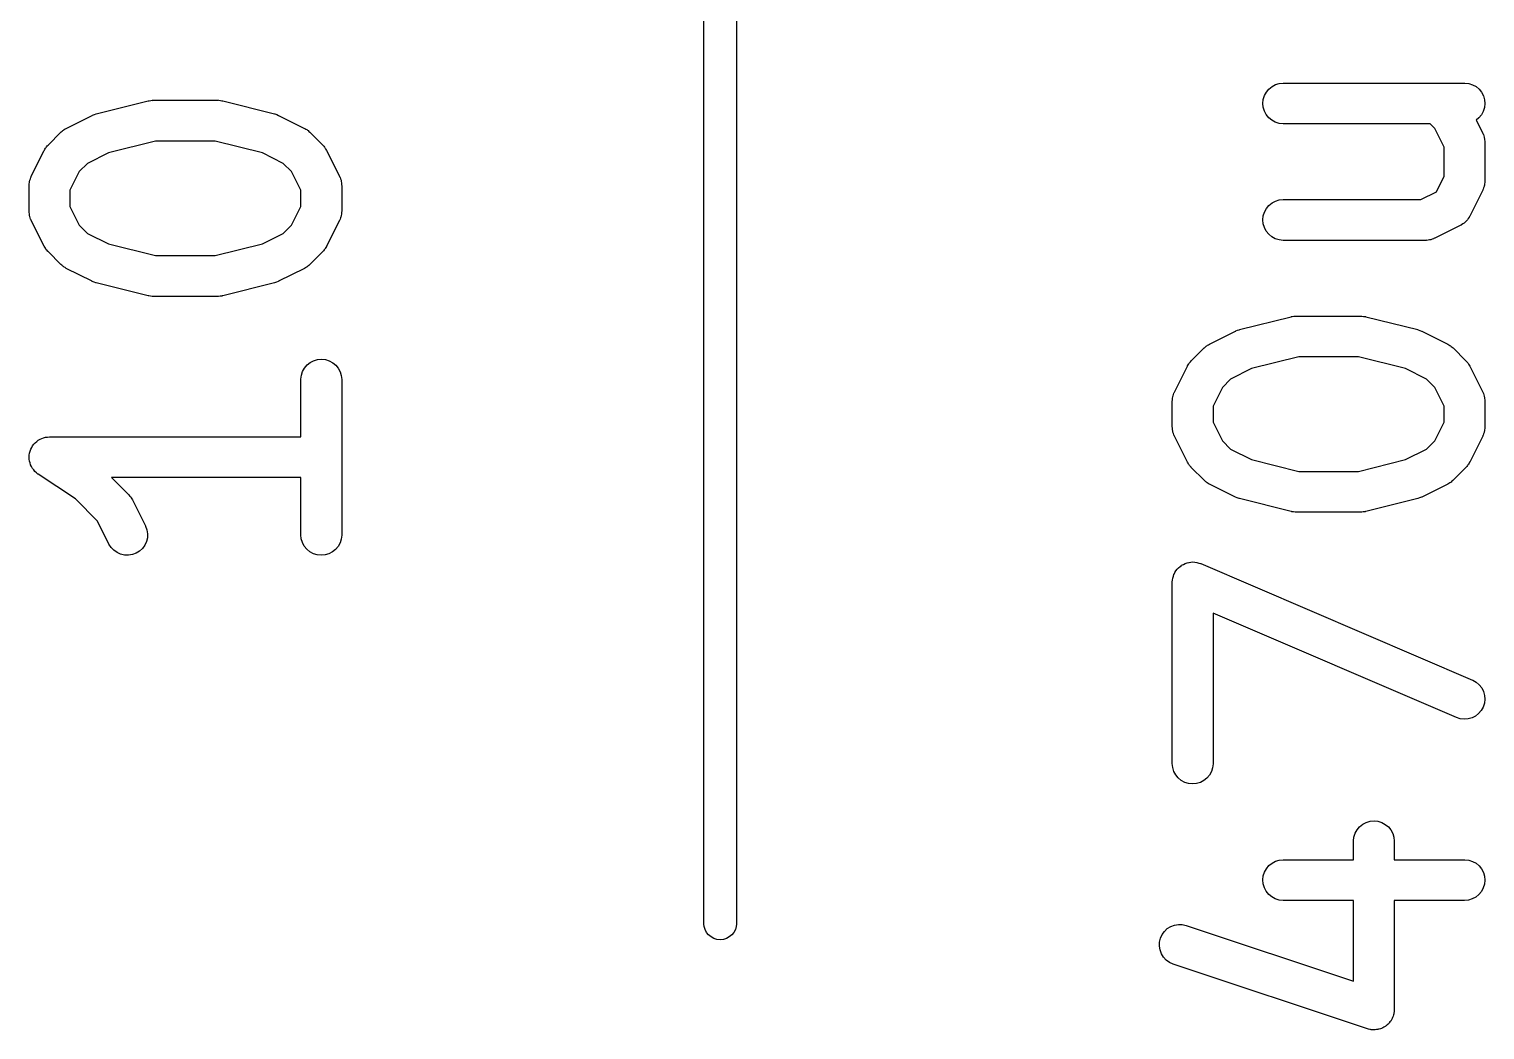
# Model space of a CAD drawing. Extents: x 37.5 to 124, y -108.8 to -35.9.
# Drawn here: x 89.91 to 95.27, y -73.31 to -69.63 of the extents above; entities that cross this region are included whole.
import ezdxf

# ---------------------------------------------------------------- set-up
doc = ezdxf.new("R2010")
doc.units = 0
doc.header["$MEASUREMENT"] = 0
doc.layers.add('BLACK', color=7, linetype='CONTINUOUS')

msp = doc.modelspace()

# ---------------------------------------------------------------- linework, layer by layer
at = {"layer": 'BLACK', "linetype": 'CONTINUOUS'}
for p, q in [((92.396, -72.9249), (92.396, -69.4948)), ((92.516, -69.4976), (92.516, -72.9249)), ((94.4862, -69.8432), (94.4991, -69.8364)), ((94.4991, -69.8364), (94.5131, -69.8321)), ((94.5131, -69.8321), (94.5277, -69.8307)), ((94.5277, -69.8307), (95.1944, -69.8307)), ((95.1944, -69.8307), (95.1954, -69.8307)), ((95.1954, -69.8307), (95.21, -69.8324)), ((95.21, -69.8324), (95.2239, -69.8368)), ((95.2239, -69.8368), (95.2368, -69.8438)), ((90.3535, -69.8959), (90.3548, -69.8955)), ((90.3548, -69.8955), (90.3607, -69.8949)), ((90.3607, -69.8949), (90.3667, -69.8941)), ((90.3667, -69.8941), (90.368, -69.8942)), ((90.368, -69.8942), (90.3693, -69.894)), ((90.3693, -69.894), (90.6074, -69.894)), ((90.6074, -69.894), (90.6085, -69.8941)), ((90.6085, -69.8941), (90.6098, -69.8942)), ((90.6098, -69.8942), (90.6111, -69.8941)), ((90.6111, -69.8941), (90.6171, -69.895)), ((90.6171, -69.895), (90.623, -69.8957)), ((90.623, -69.8957), (90.6243, -69.8961)), ((94.4527, -69.9052), (94.4542, -69.8906)), ((94.4542, -69.8906), (94.4586, -69.8766)), ((94.4586, -69.8766), (94.4655, -69.8638)), ((94.4655, -69.8638), (94.4749, -69.8525)), ((94.4749, -69.8525), (94.4862, -69.8432)), ((95.2368, -69.8438), (95.248, -69.8532)), ((95.248, -69.8532), (95.2571, -69.8646)), ((95.2571, -69.8646), (95.2639, -69.8776)), ((95.2639, -69.8776), (95.2681, -69.8917)), ((95.2681, -69.8917), (95.2694, -69.9062)), ((90.1453, -69.9496), (90.1463, -69.9491)), ((90.1463, -69.9491), (90.1466, -69.949)), ((90.1466, -69.949), (90.1469, -69.9488)), ((90.1469, -69.9488), (90.1535, -69.9465)), ((90.1535, -69.9465), (90.16, -69.9441)), ((90.16, -69.9441), (90.1603, -69.944)), ((90.1603, -69.944), (90.1607, -69.9439)), ((90.1607, -69.9439), (90.3511, -69.8963)), ((90.3511, -69.8963), (90.3522, -69.896)), ((90.3522, -69.896), (90.3535, -69.8959)), ((90.6243, -69.8961), (90.6256, -69.8963)), ((90.6256, -69.8963), (90.8161, -69.9439)), ((90.8161, -69.9439), (90.8171, -69.9442)), ((90.8171, -69.9442), (90.8174, -69.9443)), ((90.8174, -69.9443), (90.8178, -69.9443)), ((90.8178, -69.9443), (90.8243, -69.9468)), ((90.8243, -69.9468), (90.8308, -69.9493)), ((90.8308, -69.9493), (90.8311, -69.9495)), ((94.454, -69.9198), (94.4527, -69.9052)), ((94.4582, -69.9338), (94.454, -69.9198)), ((94.465, -69.9468), (94.4582, -69.9338)), ((94.4741, -69.9582), (94.465, -69.9468)), ((95.2566, -69.9477), (95.2472, -69.9589)), ((95.2635, -69.9348), (95.2566, -69.9477)), ((95.2678, -69.9208), (95.2635, -69.9348)), ((95.2694, -69.9062), (95.2678, -69.9208)), ((90.0403, -70.0033), (90.0428, -70.0014)), ((90.0428, -70.0014), (90.0465, -69.9994)), ((90.0465, -69.9994), (90.0501, -69.9972)), ((90.0501, -69.9972), (90.1453, -69.9496)), ((90.8311, -69.9495), (90.8314, -69.9496)), ((90.8314, -69.9496), (90.9267, -69.9972)), ((90.9267, -69.9972), (90.9276, -69.9977)), ((90.9276, -69.9977), (90.9312, -70)), ((90.9312, -70), (90.9349, -70.002)), ((90.9349, -70.002), (90.9373, -70.0039)), ((94.4853, -69.9676), (94.4741, -69.9582)), ((94.4982, -69.9746), (94.4853, -69.9676)), ((94.5121, -69.9791), (94.4982, -69.9746)), ((94.5267, -69.9807), (94.5121, -69.9791)), ((94.5277, -69.9807), (94.5267, -69.9807)), ((95.0681, -69.9807), (94.5277, -69.9807)), ((95.0851, -69.9978), (95.0681, -69.9807)), ((95.1194, -70.0663), (95.0851, -69.9978)), ((95.2472, -69.9589), (95.2374, -69.9669)), ((95.2374, -69.9669), (95.2615, -70.015)), ((89.983, -70.0589), (90.0306, -70.0113)), ((90.0306, -70.0113), (90.0313, -70.0105)), ((90.0313, -70.0105), (90.0346, -70.0079)), ((90.0346, -70.0079), (90.0377, -70.005)), ((90.0377, -70.005), (90.0403, -70.0033)), ((90.3786, -70.044), (90.205, -70.0874)), ((90.5982, -70.044), (90.3786, -70.044)), ((90.7717, -70.0874), (90.5982, -70.044)), ((90.9373, -70.0039), (90.9399, -70.0056)), ((90.9399, -70.0056), (90.9429, -70.0086)), ((90.9429, -70.0086), (90.9462, -70.0113)), ((90.9462, -70.0113), (90.9938, -70.0589)), ((95.2615, -70.015), (95.2619, -70.016)), ((95.2619, -70.016), (95.2627, -70.018)), ((95.2627, -70.018), (95.2637, -70.02)), ((95.2637, -70.02), (95.2652, -70.0249)), ((95.2652, -70.0249), (95.267, -70.0297)), ((95.267, -70.0297), (95.2673, -70.0319)), ((95.2673, -70.0319), (95.268, -70.034)), ((95.268, -70.034), (95.2685, -70.0391)), ((95.2685, -70.0391), (95.2693, -70.0442)), ((95.2693, -70.0442), (95.2692, -70.0464)), ((95.2692, -70.0464), (95.2694, -70.0486)), ((95.2694, -70.0486), (95.2694, -70.1914)), ((89.9213, -70.1736), (89.9689, -70.0784)), ((89.9689, -70.0784), (89.9694, -70.0774)), ((89.9694, -70.0774), (89.9717, -70.0739)), ((89.9717, -70.0739), (89.9737, -70.0702)), ((89.9737, -70.0702), (89.9757, -70.0678)), ((89.9757, -70.0678), (89.9774, -70.0651)), ((89.9774, -70.0651), (89.9803, -70.0621)), ((89.9803, -70.0621), (89.983, -70.0589)), ((90.205, -70.0874), (90.128, -70.1259)), ((90.8487, -70.1259), (90.7717, -70.0874)), ((90.9938, -70.0589), (90.9945, -70.0596)), ((90.9945, -70.0596), (90.9972, -70.0629)), ((90.9972, -70.0629), (91.0001, -70.066)), ((91.0001, -70.066), (91.0017, -70.0686)), ((91.0017, -70.0686), (91.0037, -70.0711)), ((91.0037, -70.0711), (91.0056, -70.0748)), ((91.0056, -70.0748), (91.0078, -70.0784)), ((91.0078, -70.0784), (91.0555, -70.1736)), ((95.1194, -70.1737), (95.1194, -70.0663)), ((90.0976, -70.1563), (90.0634, -70.2248)), ((90.128, -70.1259), (90.0976, -70.1563)), ((90.8791, -70.1563), (90.8487, -70.1259)), ((90.9134, -70.2248), (90.8791, -70.1563)), ((89.9134, -70.2061), (89.9136, -70.2039)), ((89.9134, -70.2071), (89.9134, -70.2061)), ((89.9134, -70.3024), (89.9134, -70.2071)), ((89.9136, -70.2017), (89.9144, -70.1966)), ((89.9136, -70.2039), (89.9136, -70.2017)), ((89.9144, -70.1966), (89.915, -70.1915)), ((89.915, -70.1915), (89.9157, -70.1895)), ((89.9157, -70.1895), (89.9161, -70.1873)), ((89.9161, -70.1873), (89.9179, -70.1825)), ((89.9179, -70.1825), (89.9194, -70.1776)), ((89.9194, -70.1776), (89.9205, -70.1757)), ((89.9205, -70.1757), (89.9213, -70.1736)), ((91.0555, -70.1736), (91.0559, -70.1745)), ((91.0559, -70.1745), (91.0567, -70.1766)), ((91.0567, -70.1766), (91.0577, -70.1786)), ((91.0577, -70.1786), (91.0592, -70.1835)), ((91.0592, -70.1835), (91.061, -70.1883)), ((91.061, -70.1883), (91.0613, -70.1905)), ((91.0613, -70.1905), (91.062, -70.1926)), ((91.062, -70.1926), (91.0625, -70.1977)), ((91.0625, -70.1977), (91.0633, -70.2027)), ((91.0633, -70.2027), (91.0632, -70.2049)), ((91.0632, -70.2049), (91.0634, -70.2071)), ((91.0634, -70.2071), (91.0634, -70.3024)), ((95.0909, -70.2308), (95.1194, -70.1737)), ((95.2649, -70.2161), (95.2633, -70.221)), ((95.2667, -70.2113), (95.2649, -70.2161)), ((95.2671, -70.2091), (95.2667, -70.2113)), ((95.2677, -70.207), (95.2671, -70.2091)), ((95.2683, -70.2019), (95.2677, -70.207)), ((95.2692, -70.1969), (95.2683, -70.2019)), ((95.2694, -70.1925), (95.2691, -70.1947)), ((95.2691, -70.1947), (95.2692, -70.1969)), ((95.2694, -70.1914), (95.2694, -70.1925)), ((90.0634, -70.2248), (90.0634, -70.2847)), ((90.9134, -70.2847), (90.9134, -70.2248)), ((94.4862, -70.2718), (94.4991, -70.2649)), ((94.4991, -70.2649), (94.5131, -70.2607)), ((94.5131, -70.2607), (94.5277, -70.2593)), ((94.5277, -70.2593), (95.0338, -70.2593)), ((95.0338, -70.2593), (95.0909, -70.2308)), ((95.2615, -70.225), (95.2138, -70.3202)), ((95.2623, -70.2229), (95.2615, -70.225)), ((95.2633, -70.221), (95.2623, -70.2229)), ((89.9136, -70.3046), (89.9134, -70.3024)), ((89.9135, -70.3068), (89.9136, -70.3046)), ((89.9143, -70.3118), (89.9135, -70.3068)), ((89.9148, -70.3169), (89.9143, -70.3118)), ((89.9154, -70.3191), (89.9148, -70.3169)), ((89.9158, -70.3212), (89.9154, -70.3191)), ((89.9176, -70.326), (89.9158, -70.3212)), ((90.0634, -70.2847), (90.0976, -70.3532)), ((90.8791, -70.3532), (90.9134, -70.2847)), ((91.0607, -70.3223), (91.0589, -70.327)), ((91.0611, -70.3201), (91.0607, -70.3223)), ((91.0617, -70.318), (91.0611, -70.3201)), ((91.0623, -70.3129), (91.0617, -70.318)), ((91.0632, -70.3078), (91.0623, -70.3129)), ((91.0634, -70.3034), (91.0631, -70.3056)), ((91.0631, -70.3056), (91.0632, -70.3078)), ((91.0634, -70.3024), (91.0634, -70.3034)), ((94.4527, -70.3338), (94.4542, -70.3192)), ((94.4542, -70.3192), (94.4586, -70.3052)), ((94.4586, -70.3052), (94.4655, -70.2923)), ((94.4655, -70.2923), (94.4749, -70.2811)), ((94.4749, -70.2811), (94.4862, -70.2718)), ((95.2118, -70.324), (95.2085, -70.3286)), ((95.2125, -70.3225), (95.2118, -70.324)), ((95.2134, -70.3211), (95.2125, -70.3225)), ((95.2138, -70.3202), (95.2134, -70.3211)), ((89.919, -70.331), (89.9176, -70.326)), ((89.9201, -70.3329), (89.919, -70.331)), ((89.9208, -70.335), (89.9201, -70.3329)), ((89.9213, -70.3359), (89.9208, -70.335)), ((89.9689, -70.4312), (89.9213, -70.3359)), ((90.0976, -70.3532), (90.128, -70.3836)), ((90.8487, -70.3836), (90.8791, -70.3532)), ((91.0555, -70.3359), (91.0078, -70.4312)), ((91.0563, -70.3339), (91.0555, -70.3359)), ((91.0573, -70.3319), (91.0563, -70.3339)), ((91.0589, -70.327), (91.0573, -70.3319)), ((94.454, -70.3483), (94.4527, -70.3338)), ((94.4582, -70.3624), (94.454, -70.3483)), ((94.465, -70.3754), (94.4582, -70.3624)), ((94.4741, -70.3868), (94.465, -70.3754)), ((95.1803, -70.3537), (95.0851, -70.4014)), ((95.1817, -70.3529), (95.1803, -70.3537)), ((95.1832, -70.3522), (95.1817, -70.3529)), ((95.1879, -70.349), (95.1832, -70.3522)), ((95.1927, -70.346), (95.1879, -70.349)), ((95.1939, -70.3448), (95.1927, -70.346)), ((95.1952, -70.3439), (95.1939, -70.3448)), ((95.1992, -70.3398), (95.1952, -70.3439)), ((95.2033, -70.3359), (95.1992, -70.3398)), ((95.2043, -70.3346), (95.2033, -70.3359)), ((95.2054, -70.3334), (95.2043, -70.3346)), ((95.2085, -70.3286), (95.2054, -70.3334)), ((89.9712, -70.4347), (89.9689, -70.4312)), ((90.128, -70.3836), (90.205, -70.4221)), ((90.205, -70.4221), (90.3786, -70.4655)), ((90.5982, -70.4655), (90.7717, -70.4221)), ((90.7717, -70.4221), (90.8487, -70.3836)), ((91.0078, -70.4312), (91.0074, -70.4321)), ((94.4853, -70.3962), (94.4741, -70.3868)), ((94.4982, -70.4032), (94.4853, -70.3962)), ((94.5121, -70.4076), (94.4982, -70.4032)), ((94.5267, -70.4093), (94.5121, -70.4076)), ((94.5277, -70.4093), (94.5267, -70.4093)), ((95.0515, -70.4093), (94.5277, -70.4093)), ((95.0537, -70.4091), (95.0515, -70.4093)), ((95.0559, -70.4092), (95.0537, -70.4091)), ((95.061, -70.4084), (95.0559, -70.4092)), ((95.0661, -70.4079), (95.061, -70.4084)), ((95.0682, -70.4072), (95.0661, -70.4079)), ((95.0704, -70.4069), (95.0682, -70.4072)), ((95.0752, -70.4051), (95.0704, -70.4069)), ((95.0801, -70.4036), (95.0752, -70.4051)), ((95.0821, -70.4026), (95.0801, -70.4036)), ((95.0841, -70.4018), (95.0821, -70.4026)), ((95.0851, -70.4014), (95.0841, -70.4018)), ((89.9731, -70.4385), (89.9712, -70.4347)), ((89.975, -70.4409), (89.9731, -70.4385)), ((89.9767, -70.4436), (89.975, -70.4409)), ((89.9796, -70.4466), (89.9767, -70.4436)), ((89.9822, -70.4499), (89.9796, -70.4466)), ((89.983, -70.4507), (89.9822, -70.4499)), ((90.0306, -70.4983), (89.983, -70.4507)), ((90.3786, -70.4655), (90.5982, -70.4655)), ((90.9938, -70.4507), (90.9462, -70.4983)), ((90.9965, -70.4474), (90.9938, -70.4507)), ((90.9994, -70.4444), (90.9965, -70.4474)), ((91.0011, -70.4418), (90.9994, -70.4444)), ((91.0031, -70.4393), (91.0011, -70.4418)), ((91.0051, -70.4356), (91.0031, -70.4393)), ((91.0074, -70.4321), (91.0051, -70.4356)), ((90.0338, -70.5009), (90.0306, -70.4983)), ((90.0369, -70.5039), (90.0338, -70.5009)), ((90.0395, -70.5056), (90.0369, -70.5039)), ((90.0419, -70.5076), (90.0395, -70.5056)), ((90.0456, -70.5095), (90.0419, -70.5076)), ((90.0491, -70.5118), (90.0456, -70.5095)), ((90.0501, -70.5123), (90.0491, -70.5118)), ((90.1453, -70.5599), (90.0501, -70.5123)), ((90.9267, -70.5123), (90.8314, -70.5599)), ((90.9303, -70.5101), (90.9267, -70.5123)), ((90.934, -70.5081), (90.9303, -70.5101)), ((90.9364, -70.5062), (90.934, -70.5081)), ((90.9391, -70.5045), (90.9364, -70.5062)), ((90.9421, -70.5016), (90.9391, -70.5045)), ((90.9454, -70.499), (90.9421, -70.5016)), ((90.9462, -70.4983), (90.9454, -70.499)), ((90.1456, -70.5601), (90.1453, -70.5599)), ((90.1459, -70.5602), (90.1456, -70.5601)), ((90.1524, -70.5627), (90.1459, -70.5602)), ((90.159, -70.5652), (90.1524, -70.5627)), ((90.1593, -70.5652), (90.159, -70.5652)), ((90.1597, -70.5654), (90.1593, -70.5652)), ((90.1607, -70.5656), (90.1597, -70.5654)), ((90.3511, -70.6132), (90.1607, -70.5656)), ((90.8161, -70.5656), (90.6256, -70.6132)), ((90.8164, -70.5655), (90.8161, -70.5656)), ((90.8168, -70.5654), (90.8164, -70.5655)), ((90.8233, -70.5631), (90.8168, -70.5654)), ((90.8299, -70.5607), (90.8233, -70.5631)), ((90.8302, -70.5605), (90.8299, -70.5607)), ((90.8305, -70.5604), (90.8302, -70.5605)), ((90.8314, -70.5599), (90.8305, -70.5604)), ((90.3525, -70.6134), (90.3511, -70.6132)), ((90.3537, -70.6138), (90.3525, -70.6134)), ((90.3597, -70.6145), (90.3537, -70.6138)), ((90.3656, -70.6154), (90.3597, -70.6145)), ((90.367, -70.6153), (90.3656, -70.6154)), ((90.3683, -70.6155), (90.367, -70.6153)), ((90.3693, -70.6155), (90.3683, -70.6155)), ((90.6074, -70.6155), (90.3693, -70.6155)), ((90.6088, -70.6153), (90.6074, -70.6155)), ((90.6101, -70.6154), (90.6088, -70.6153)), ((90.616, -70.6146), (90.6101, -70.6154)), ((90.622, -70.614), (90.616, -70.6146)), ((90.6233, -70.6137), (90.622, -70.614)), ((90.6246, -70.6135), (90.6233, -70.6137)), ((90.6256, -70.6132), (90.6246, -70.6135)), ((94.3667, -70.7377), (94.5571, -70.6901)), ((94.5571, -70.6901), (94.5582, -70.6898)), ((94.5582, -70.6898), (94.5595, -70.6897)), ((94.5595, -70.6897), (94.5608, -70.6893)), ((94.5608, -70.6893), (94.5667, -70.6887)), ((94.5667, -70.6887), (94.5727, -70.6879)), ((94.5727, -70.6879), (94.574, -70.688)), ((94.574, -70.688), (94.5753, -70.6879)), ((94.5753, -70.6879), (94.8134, -70.6879)), ((94.8134, -70.6879), (94.8145, -70.6879)), ((94.8145, -70.6879), (94.8158, -70.688)), ((94.8158, -70.688), (94.8171, -70.6879)), ((94.8171, -70.6879), (94.8231, -70.6888)), ((94.8231, -70.6888), (94.829, -70.6895)), ((94.829, -70.6895), (94.8303, -70.6899)), ((94.8303, -70.6899), (94.8316, -70.6901)), ((94.8316, -70.6901), (95.0221, -70.7377)), ((94.2561, -70.791), (94.3513, -70.7434)), ((94.3513, -70.7434), (94.3523, -70.7429)), ((94.3523, -70.7429), (94.3526, -70.7428)), ((94.3526, -70.7428), (94.3529, -70.7426)), ((94.3529, -70.7426), (94.3595, -70.7403)), ((94.3595, -70.7403), (94.366, -70.7379)), ((94.366, -70.7379), (94.3663, -70.7378)), ((94.3663, -70.7378), (94.3667, -70.7377)), ((95.0221, -70.7377), (95.0231, -70.738)), ((95.0231, -70.738), (95.0234, -70.7381)), ((95.0234, -70.7381), (95.0238, -70.7382)), ((95.0238, -70.7382), (95.0303, -70.7407)), ((95.0303, -70.7407), (95.0368, -70.7431)), ((95.0368, -70.7431), (95.0371, -70.7433)), ((95.0371, -70.7433), (95.0374, -70.7434)), ((95.0374, -70.7434), (95.1327, -70.791)), ((94.189, -70.8527), (94.2366, -70.8051)), ((94.2366, -70.8051), (94.2373, -70.8043)), ((94.2373, -70.8043), (94.2406, -70.8017)), ((94.2406, -70.8017), (94.2437, -70.7988)), ((94.2437, -70.7988), (94.2463, -70.7971)), ((94.2463, -70.7971), (94.2488, -70.7952)), ((94.2488, -70.7952), (94.2525, -70.7933)), ((94.2525, -70.7933), (94.2561, -70.791)), ((95.1327, -70.791), (95.1336, -70.7915)), ((95.1336, -70.7915), (95.1372, -70.7938)), ((95.1372, -70.7938), (95.1409, -70.7958)), ((95.1409, -70.7958), (95.1433, -70.7978)), ((95.1433, -70.7978), (95.1459, -70.7995)), ((95.1459, -70.7995), (95.1489, -70.8024)), ((95.1489, -70.8024), (95.1522, -70.8051)), ((95.1522, -70.8051), (95.1998, -70.8527)), ((90.9359, -70.8678), (90.9473, -70.8587)), ((90.9473, -70.8587), (90.9603, -70.8519)), ((90.9603, -70.8519), (90.9743, -70.8478)), ((90.9743, -70.8478), (90.9889, -70.8464)), ((90.9889, -70.8464), (91.0035, -70.848)), ((91.0035, -70.848), (91.0174, -70.8523)), ((91.0174, -70.8523), (91.0303, -70.8593)), ((91.0303, -70.8593), (91.0416, -70.8686)), ((94.1817, -70.8616), (94.1834, -70.859)), ((94.1834, -70.859), (94.1863, -70.8559)), ((94.1863, -70.8559), (94.189, -70.8527)), ((94.5846, -70.8379), (94.411, -70.8812)), ((94.8042, -70.8379), (94.5846, -70.8379)), ((94.9777, -70.8812), (94.8042, -70.8379)), ((95.1998, -70.8527), (95.2005, -70.8534)), ((95.2005, -70.8534), (95.2032, -70.8567)), ((95.2032, -70.8567), (95.2061, -70.8598)), ((95.2061, -70.8598), (95.2077, -70.8624)), ((90.9134, -70.9204), (90.915, -70.9058)), ((90.915, -70.9058), (90.9194, -70.8919)), ((90.9194, -70.8919), (90.9265, -70.8791)), ((90.9265, -70.8791), (90.9359, -70.8678)), ((91.0416, -70.8686), (91.0508, -70.8799)), ((91.0508, -70.8799), (91.0577, -70.8928)), ((91.0577, -70.8928), (91.062, -70.9069)), ((91.062, -70.9069), (91.0634, -70.9214)), ((94.1273, -70.9674), (94.1749, -70.8722)), ((94.1749, -70.8722), (94.1754, -70.8712)), ((94.1754, -70.8712), (94.1777, -70.8677)), ((94.1777, -70.8677), (94.1797, -70.864)), ((94.1797, -70.864), (94.1817, -70.8616)), ((94.411, -70.8812), (94.334, -70.9197)), ((95.0547, -70.9197), (94.9777, -70.8812)), ((95.2077, -70.8624), (95.2097, -70.8649)), ((95.2097, -70.8649), (95.2116, -70.8686)), ((95.2116, -70.8686), (95.2138, -70.8722)), ((95.2138, -70.8722), (95.2615, -70.9674)), ((90.9134, -70.9214), (90.9134, -70.9204)), ((90.9134, -71.1321), (90.9134, -70.9214)), ((91.0634, -70.9214), (91.0634, -71.4929)), ((94.3036, -70.9501), (94.2694, -71.0187)), ((94.334, -70.9197), (94.3036, -70.9501)), ((95.0851, -70.9501), (95.0547, -70.9197)), ((95.1194, -71.0187), (95.0851, -70.9501)), ((94.1194, -70.9999), (94.1196, -70.9977)), ((94.1194, -71.001), (94.1194, -70.9999)), ((94.1194, -71.0962), (94.1194, -71.001)), ((94.1196, -70.9955), (94.1204, -70.9904)), ((94.1196, -70.9977), (94.1196, -70.9955)), ((94.1204, -70.9904), (94.121, -70.9854)), ((94.121, -70.9854), (94.1217, -70.9833)), ((94.1217, -70.9833), (94.1221, -70.9811)), ((94.1221, -70.9811), (94.1239, -70.9763)), ((94.1239, -70.9763), (94.1254, -70.9714)), ((94.1254, -70.9714), (94.1265, -70.9695)), ((94.1265, -70.9695), (94.1273, -70.9674)), ((94.2694, -71.0187), (94.2694, -71.0785)), ((95.1194, -71.0785), (95.1194, -71.0187)), ((95.2615, -70.9674), (95.2619, -70.9684)), ((95.2619, -70.9684), (95.2627, -70.9704)), ((95.2627, -70.9704), (95.2637, -70.9724)), ((95.2637, -70.9724), (95.2652, -70.9773)), ((95.2652, -70.9773), (95.267, -70.9821)), ((95.267, -70.9821), (95.2673, -70.9843)), ((95.2673, -70.9843), (95.268, -70.9864)), ((95.268, -70.9864), (95.2685, -70.9915)), ((95.2685, -70.9915), (95.2693, -70.9965)), ((95.2693, -70.9965), (95.2692, -70.9988)), ((95.2692, -70.9988), (95.2694, -71.001)), ((95.2694, -71.001), (95.2694, -71.0962)), ((94.1196, -71.0984), (94.1194, -71.0962)), ((94.1195, -71.1006), (94.1196, -71.0984)), ((94.1203, -71.1057), (94.1195, -71.1006)), ((94.1208, -71.1108), (94.1203, -71.1057)), ((94.1214, -71.1129), (94.1208, -71.1108)), ((94.1218, -71.1151), (94.1214, -71.1129)), ((94.1236, -71.1199), (94.1218, -71.1151)), ((94.125, -71.1248), (94.1236, -71.1199)), ((94.1261, -71.1267), (94.125, -71.1248)), ((94.1268, -71.1288), (94.1261, -71.1267)), ((94.2694, -71.0785), (94.3036, -71.147)), ((95.0851, -71.147), (95.1194, -71.0785)), ((95.2633, -71.1257), (95.2623, -71.1277)), ((95.2649, -71.1209), (95.2633, -71.1257)), ((95.2667, -71.1161), (95.2649, -71.1209)), ((95.2671, -71.1139), (95.2667, -71.1161)), ((95.2677, -71.1118), (95.2671, -71.1139)), ((95.2683, -71.1067), (95.2677, -71.1118)), ((95.2692, -71.1016), (95.2683, -71.1067)), ((95.2694, -71.0972), (95.2691, -71.0994)), ((95.2691, -71.0994), (95.2692, -71.1016)), ((95.2694, -71.0962), (95.2694, -71.0972)), ((89.9171, -71.1849), (89.9192, -71.1781)), ((89.9192, -71.1781), (89.9193, -71.178)), ((89.9193, -71.178), (89.923, -71.1712)), ((89.9193, -71.178), (89.9193, -71.178)), ((89.923, -71.1712), (89.9262, -71.1652)), ((89.9262, -71.1652), (89.9263, -71.1651)), ((89.9262, -71.1652), (89.9262, -71.1652)), ((89.9263, -71.1651), (89.9309, -71.1595)), ((89.9309, -71.1595), (89.9355, -71.1539)), ((89.9355, -71.1539), (89.9356, -71.1539)), ((89.9356, -71.1538), (89.9414, -71.1491)), ((89.9356, -71.1539), (89.9356, -71.1538)), ((89.9414, -71.1491), (89.9469, -71.1447)), ((89.9469, -71.1447), (89.9469, -71.1446)), ((89.9469, -71.1446), (89.947, -71.1446)), ((89.947, -71.1446), (89.9536, -71.1411)), ((89.9536, -71.1411), (89.9598, -71.1378)), ((89.9598, -71.1378), (89.9599, -71.1378)), ((89.9599, -71.1378), (89.9667, -71.1357)), ((89.9599, -71.1378), (89.9599, -71.1378)), ((89.9667, -71.1357), (89.9738, -71.1336)), ((89.9738, -71.1336), (89.9739, -71.1336)), ((89.9739, -71.1335), (89.9812, -71.1328)), ((89.9739, -71.1336), (89.9739, -71.1335)), ((89.9812, -71.1328), (89.9884, -71.1321)), ((89.9884, -71.1321), (90.9134, -71.1321)), ((94.1273, -71.1297), (94.1268, -71.1288)), ((94.1749, -71.225), (94.1273, -71.1297)), ((94.3036, -71.147), (94.334, -71.1774)), ((94.334, -71.1774), (94.411, -71.2159)), ((94.9777, -71.2159), (95.0547, -71.1774)), ((95.0547, -71.1774), (95.0851, -71.147)), ((95.2615, -71.1297), (95.2138, -71.225)), ((95.2623, -71.1277), (95.2615, -71.1297)), ((89.9134, -71.2065), (89.9141, -71.1994)), ((89.9134, -71.2066), (89.9134, -71.2065)), ((89.914, -71.2139), (89.9134, -71.2066)), ((89.9134, -71.2066), (89.9134, -71.2066)), ((89.9147, -71.2211), (89.914, -71.2139)), ((89.9141, -71.1994), (89.9149, -71.1921)), ((89.9147, -71.2212), (89.9147, -71.2211)), ((89.9147, -71.2211), (89.9147, -71.2211)), ((89.9167, -71.228), (89.9147, -71.2212)), ((89.9149, -71.1919), (89.9171, -71.1849)), ((89.9149, -71.192), (89.9149, -71.1919)), ((89.9149, -71.1921), (89.9149, -71.192)), ((89.9188, -71.2351), (89.9167, -71.228)), ((94.1772, -71.2285), (94.1749, -71.225)), ((94.1791, -71.2323), (94.1772, -71.2285)), ((94.181, -71.2347), (94.1791, -71.2323)), ((94.1827, -71.2374), (94.181, -71.2347)), ((94.411, -71.2159), (94.5846, -71.2593)), ((94.8042, -71.2593), (94.9777, -71.2159)), ((95.2091, -71.2331), (95.2071, -71.2356)), ((95.2111, -71.2294), (95.2091, -71.2331)), ((95.2134, -71.2259), (95.2111, -71.2294)), ((95.2138, -71.225), (95.2134, -71.2259)), ((89.9188, -71.2352), (89.9188, -71.2351)), ((89.9221, -71.2414), (89.9188, -71.2352)), ((89.9188, -71.2352), (89.9188, -71.2352)), ((89.9256, -71.2481), (89.9221, -71.2414)), ((89.9256, -71.2482), (89.9256, -71.2481)), ((89.9302, -71.2538), (89.9256, -71.2482)), ((89.9256, -71.2482), (89.9256, -71.2482)), ((89.9347, -71.2595), (89.9302, -71.2538)), ((89.9348, -71.2596), (89.9347, -71.2595)), ((89.9405, -71.2644), (89.9348, -71.2596)), ((89.9348, -71.2596), (89.9348, -71.2596)), ((89.9459, -71.269), (89.9405, -71.2644)), ((89.946, -71.269), (89.9459, -71.269)), ((89.9468, -71.2695), (89.946, -71.269)), ((89.946, -71.269), (89.946, -71.269)), ((89.946, -71.269), (89.946, -71.269)), ((90.0835, -71.3607), (89.9468, -71.2695)), ((90.9134, -71.2821), (90.2171, -71.2821)), ((90.2171, -71.2821), (90.2795, -71.3446)), ((90.9134, -71.4929), (90.9134, -71.2821)), ((94.1856, -71.2404), (94.1827, -71.2374)), ((94.1882, -71.2437), (94.1856, -71.2404)), ((94.189, -71.2445), (94.1882, -71.2437)), ((94.2366, -71.2921), (94.189, -71.2445)), ((94.5846, -71.2593), (94.8042, -71.2593)), ((95.1998, -71.2445), (95.1522, -71.2921)), ((95.2025, -71.2412), (95.1998, -71.2445)), ((95.2054, -71.2382), (95.2025, -71.2412)), ((95.2071, -71.2356), (95.2054, -71.2382)), ((94.2398, -71.2948), (94.2366, -71.2921)), ((94.2429, -71.2977), (94.2398, -71.2948)), ((94.2455, -71.2994), (94.2429, -71.2977)), ((94.2479, -71.3014), (94.2455, -71.2994)), ((94.2516, -71.3034), (94.2479, -71.3014)), ((94.2551, -71.3057), (94.2516, -71.3034)), ((94.2561, -71.3061), (94.2551, -71.3057)), ((94.3513, -71.3537), (94.2561, -71.3061)), ((95.1327, -71.3061), (95.0374, -71.3537)), ((95.1363, -71.3039), (95.1327, -71.3061)), ((95.14, -71.3019), (95.1363, -71.3039)), ((95.1424, -71.3), (95.14, -71.3019)), ((95.1451, -71.2983), (95.1424, -71.3)), ((95.1481, -71.2954), (95.1451, -71.2983)), ((95.1514, -71.2928), (95.1481, -71.2954)), ((95.1522, -71.2921), (95.1514, -71.2928)), ((90.1648, -71.442), (90.0835, -71.3607)), ((90.2795, -71.3446), (90.2802, -71.3453)), ((90.2802, -71.3453), (90.2829, -71.3486)), ((90.2829, -71.3486), (90.2858, -71.3517)), ((90.2858, -71.3517), (90.2874, -71.3543)), ((90.2874, -71.3543), (90.2894, -71.3568)), ((90.2894, -71.3568), (90.2913, -71.3605)), ((90.2913, -71.3605), (90.2936, -71.3641)), ((90.2936, -71.3641), (90.3412, -71.4593)), ((94.3516, -71.3539), (94.3513, -71.3537)), ((94.3519, -71.3541), (94.3516, -71.3539)), ((94.3584, -71.3565), (94.3519, -71.3541)), ((94.365, -71.359), (94.3584, -71.3565)), ((94.3653, -71.359), (94.365, -71.359)), ((94.3657, -71.3592), (94.3653, -71.359)), ((94.3667, -71.3594), (94.3657, -71.3592)), ((94.5571, -71.407), (94.3667, -71.3594)), ((95.0221, -71.3594), (94.8316, -71.407)), ((95.0224, -71.3593), (95.0221, -71.3594)), ((95.0228, -71.3593), (95.0224, -71.3593)), ((95.0293, -71.3569), (95.0228, -71.3593)), ((95.0359, -71.3545), (95.0293, -71.3569)), ((95.0362, -71.3543), (95.0359, -71.3545)), ((95.0365, -71.3542), (95.0362, -71.3543)), ((95.0374, -71.3537), (95.0365, -71.3542)), ((90.207, -71.5264), (90.1648, -71.442)), ((94.5585, -71.4072), (94.5571, -71.407)), ((94.5597, -71.4076), (94.5585, -71.4072)), ((94.5657, -71.4083), (94.5597, -71.4076)), ((94.5716, -71.4092), (94.5657, -71.4083)), ((94.573, -71.4091), (94.5716, -71.4092)), ((94.5743, -71.4093), (94.573, -71.4091)), ((94.5753, -71.4093), (94.5743, -71.4093)), ((94.8134, -71.4093), (94.5753, -71.4093)), ((94.8148, -71.4092), (94.8134, -71.4093)), ((94.8161, -71.4092), (94.8148, -71.4092)), ((94.822, -71.4084), (94.8161, -71.4092)), ((94.828, -71.4079), (94.822, -71.4084)), ((94.8293, -71.4075), (94.828, -71.4079)), ((94.8306, -71.4073), (94.8293, -71.4075)), ((94.8316, -71.407), (94.8306, -71.4073)), ((90.3412, -71.4593), (90.3416, -71.4603)), ((90.3416, -71.4603), (90.3467, -71.474)), ((90.3467, -71.474), (90.349, -71.4885)), ((90.349, -71.4885), (90.3484, -71.5031)), ((90.9148, -71.5074), (90.9134, -71.4929)), ((91.0634, -71.4939), (91.0617, -71.5084)), ((91.0634, -71.4929), (91.0634, -71.4939)), ((90.2148, -71.5388), (90.207, -71.5264)), ((90.2249, -71.5494), (90.2148, -71.5388)), ((90.2368, -71.5579), (90.2249, -71.5494)), ((90.3196, -71.5525), (90.3072, -71.5602)), ((90.3303, -71.5425), (90.3196, -71.5525)), ((90.3389, -71.5306), (90.3303, -71.5425)), ((90.345, -71.5173), (90.3389, -71.5306)), ((90.3484, -71.5031), (90.345, -71.5173)), ((90.919, -71.5214), (90.9148, -71.5074)), ((90.9259, -71.5344), (90.919, -71.5214)), ((90.9352, -71.5457), (90.9259, -71.5344)), ((90.9464, -71.555), (90.9352, -71.5457)), ((90.9593, -71.562), (90.9464, -71.555)), ((91.0294, -71.5556), (91.0165, -71.5624)), ((91.0409, -71.5464), (91.0294, -71.5556)), ((91.0503, -71.5352), (91.0409, -71.5464)), ((91.0573, -71.5224), (91.0503, -71.5352)), ((91.0617, -71.5084), (91.0573, -71.5224)), ((90.2501, -71.5639), (90.2368, -71.5579)), ((90.2644, -71.5672), (90.2501, -71.5639)), ((90.279, -71.5677), (90.2644, -71.5672)), ((90.2935, -71.5653), (90.279, -71.5677)), ((90.3072, -71.5602), (90.2935, -71.5653)), ((90.9733, -71.5663), (90.9593, -71.562)), ((90.9879, -71.5679), (90.9733, -71.5663)), ((91.0024, -71.5665), (90.9879, -71.5679)), ((91.0165, -71.5624), (91.0024, -71.5665)), ((94.1423, -71.6137), (94.1479, -71.6092)), ((94.1479, -71.6092), (94.1533, -71.6049)), ((94.1533, -71.6049), (94.1535, -71.6047)), ((94.1535, -71.6047), (94.1538, -71.6046)), ((94.1538, -71.6046), (94.1601, -71.6013)), ((94.1601, -71.6013), (94.1663, -71.5981)), ((94.1663, -71.5981), (94.1665, -71.598)), ((94.1665, -71.598), (94.1668, -71.5979)), ((94.1668, -71.5979), (94.1735, -71.596)), ((94.1735, -71.596), (94.1803, -71.5939)), ((94.1803, -71.5939), (94.1806, -71.5939)), ((94.1806, -71.5939), (94.1808, -71.5939)), ((94.1808, -71.5939), (94.1878, -71.5933)), ((94.1878, -71.5933), (94.1949, -71.5926)), ((94.1949, -71.5926), (94.1952, -71.5926)), ((94.1952, -71.5926), (94.1954, -71.5926)), ((94.1954, -71.5926), (94.2025, -71.5934)), ((94.2025, -71.5934), (94.2095, -71.5942)), ((94.2095, -71.5942), (94.2097, -71.5942)), ((94.2097, -71.5942), (94.21, -71.5943)), ((94.21, -71.5943), (94.2167, -71.5964)), ((94.2167, -71.5964), (94.2234, -71.5985)), ((94.2234, -71.5985), (94.2237, -71.5986)), ((94.2237, -71.5986), (94.2239, -71.5987)), ((94.2239, -71.5987), (95.2239, -72.0273)), ((94.1194, -71.666), (94.1202, -71.659)), ((94.1202, -71.659), (94.121, -71.652)), ((94.121, -71.652), (94.1211, -71.6518)), ((94.1211, -71.6515), (94.1233, -71.6448)), ((94.1211, -71.6518), (94.1211, -71.6515)), ((94.1233, -71.6448), (94.1254, -71.6381)), ((94.1254, -71.6381), (94.1256, -71.6378)), ((94.1256, -71.6378), (94.1257, -71.6376)), ((94.1257, -71.6376), (94.1291, -71.6315)), ((94.1291, -71.6315), (94.1325, -71.6252)), ((94.1325, -71.6252), (94.1327, -71.625)), ((94.1327, -71.625), (94.1328, -71.6248)), ((94.1328, -71.6248), (94.1374, -71.6194)), ((94.1374, -71.6194), (94.1419, -71.614)), ((94.1419, -71.614), (94.1421, -71.6139)), ((94.1421, -71.6139), (94.1423, -71.6137)), ((94.1194, -71.6663), (94.1194, -71.666)), ((94.1194, -71.6666), (94.1194, -71.6663)), ((94.1194, -71.6676), (94.1194, -71.6666)), ((94.1194, -72.3343), (94.1194, -71.6676)), ((95.1648, -72.1651), (94.2694, -71.7814)), ((94.2694, -71.7814), (94.2694, -72.3343)), ((95.2239, -72.0273), (95.2249, -72.0277)), ((95.2249, -72.0277), (95.2376, -72.0349)), ((95.2376, -72.0349), (95.2487, -72.0445)), ((95.2487, -72.0445), (95.2577, -72.056)), ((95.2577, -72.056), (95.2643, -72.0691)), ((95.2643, -72.0691), (95.2682, -72.0832)), ((95.2682, -72.0832), (95.2694, -72.0978)), ((95.256, -72.139), (95.2465, -72.1501)), ((95.2631, -72.1262), (95.256, -72.139)), ((95.2676, -72.1123), (95.2631, -72.1262)), ((95.2694, -72.0978), (95.2676, -72.1123)), ((95.1788, -72.1696), (95.1648, -72.1651)), ((95.1933, -72.1712), (95.1788, -72.1696)), ((95.2079, -72.17), (95.1933, -72.1712)), ((95.222, -72.1659), (95.2079, -72.17)), ((95.235, -72.1592), (95.222, -72.1659)), ((95.2465, -72.1501), (95.235, -72.1592)), ((94.1208, -72.3489), (94.1194, -72.3343)), ((94.125, -72.3629), (94.1208, -72.3489)), ((94.2677, -72.3499), (94.2633, -72.3638)), ((94.2694, -72.3353), (94.2677, -72.3499)), ((94.2694, -72.3343), (94.2694, -72.3353)), ((94.1319, -72.3758), (94.125, -72.3629)), ((94.1412, -72.3871), (94.1319, -72.3758)), ((94.1524, -72.3965), (94.1412, -72.3871)), ((94.1653, -72.4034), (94.1524, -72.3965)), ((94.1793, -72.4078), (94.1653, -72.4034)), ((94.1939, -72.4093), (94.1793, -72.4078)), ((94.2084, -72.408), (94.1939, -72.4093)), ((94.2225, -72.4038), (94.2084, -72.408)), ((94.2354, -72.397), (94.2225, -72.4038)), ((94.2469, -72.3879), (94.2354, -72.397)), ((94.2563, -72.3767), (94.2469, -72.3879)), ((94.2633, -72.3638), (94.2563, -72.3767)), ((94.7992, -72.5776), (94.8086, -72.5664)), ((94.8086, -72.5664), (94.82, -72.5572)), ((94.82, -72.5572), (94.833, -72.5505)), ((94.833, -72.5505), (94.847, -72.5463)), ((94.847, -72.5463), (94.8616, -72.545)), ((94.8616, -72.545), (94.8761, -72.5465)), ((94.8761, -72.5465), (94.8901, -72.5509)), ((94.8901, -72.5509), (94.903, -72.5578)), ((94.903, -72.5578), (94.9143, -72.5672)), ((94.9143, -72.5672), (94.9235, -72.5785)), ((94.786, -72.62), (94.7861, -72.619)), ((94.786, -72.6879), (94.786, -72.62)), ((94.7861, -72.619), (94.7877, -72.6044)), ((94.7877, -72.6044), (94.7921, -72.5905)), ((94.7921, -72.5905), (94.7992, -72.5776)), ((94.9235, -72.5785), (94.9304, -72.5914)), ((94.9304, -72.5914), (94.9346, -72.6054)), ((94.9346, -72.6054), (94.936, -72.62)), ((94.936, -72.62), (94.936, -72.6879)), ((94.4542, -72.7478), (94.4586, -72.7338)), ((94.4586, -72.7338), (94.4655, -72.7209)), ((94.4655, -72.7209), (94.4749, -72.7096)), ((94.4749, -72.7096), (94.4862, -72.7004)), ((94.4862, -72.7004), (94.4991, -72.6935)), ((94.4991, -72.6935), (94.5131, -72.6893)), ((94.5131, -72.6893), (94.5277, -72.6879)), ((94.5277, -72.6879), (94.786, -72.6879)), ((94.936, -72.6879), (95.1944, -72.6879)), ((95.1944, -72.6879), (95.1954, -72.6879)), ((95.1954, -72.6879), (95.21, -72.6895)), ((95.21, -72.6895), (95.2239, -72.6939)), ((95.2239, -72.6939), (95.2368, -72.701)), ((95.2368, -72.701), (95.248, -72.7104)), ((95.248, -72.7104), (95.2571, -72.7218)), ((95.2571, -72.7218), (95.2639, -72.7348)), ((94.4527, -72.7623), (94.4542, -72.7478)), ((94.454, -72.7769), (94.4527, -72.7623)), ((94.4582, -72.791), (94.454, -72.7769)), ((95.2678, -72.7779), (95.2635, -72.7919)), ((95.2639, -72.7348), (95.2681, -72.7488)), ((95.2694, -72.7634), (95.2678, -72.7779)), ((95.2681, -72.7488), (95.2694, -72.7634)), ((94.465, -72.8039), (94.4582, -72.791)), ((94.4741, -72.8153), (94.465, -72.8039)), ((94.4853, -72.8247), (94.4741, -72.8153)), ((94.4982, -72.8318), (94.4853, -72.8247)), ((94.5121, -72.8362), (94.4982, -72.8318)), ((94.5267, -72.8379), (94.5121, -72.8362)), ((94.5277, -72.8379), (94.5267, -72.8379)), ((94.786, -72.8379), (94.5277, -72.8379)), ((94.786, -73.135), (94.786, -72.8379)), ((95.1944, -72.8379), (94.936, -72.8379)), ((94.936, -72.8379), (94.936, -73.239)), ((95.2089, -72.8364), (95.1944, -72.8379)), ((95.223, -72.8322), (95.2089, -72.8364)), ((95.2359, -72.8253), (95.223, -72.8322)), ((95.2472, -72.8161), (95.2359, -72.8253)), ((95.2566, -72.8048), (95.2472, -72.8161)), ((95.2635, -72.7919), (95.2566, -72.8048)), ((92.3969, -72.9338), (92.396, -72.9249)), ((92.4003, -72.9451), (92.3969, -72.9338)), ((92.4059, -72.9555), (92.4003, -72.9451)), ((92.5117, -72.9451), (92.5061, -72.9555)), ((92.5151, -72.9338), (92.5117, -72.9451)), ((92.516, -72.9249), (92.5151, -72.9338)), ((94.0904, -72.9515), (94.101, -72.9415)), ((94.101, -72.9415), (94.1135, -72.9338)), ((94.1135, -72.9338), (94.1271, -72.9286)), ((94.1271, -72.9286), (94.1416, -72.9261)), ((94.1416, -72.9261), (94.1562, -72.9265)), ((94.1562, -72.9265), (94.1705, -72.9298)), ((94.1705, -72.9298), (94.786, -73.135)), ((92.4134, -72.9646), (92.4059, -72.9555)), ((92.4225, -72.9721), (92.4134, -72.9646)), ((92.4329, -72.9777), (92.4225, -72.9721)), ((92.4442, -72.9811), (92.4329, -72.9777)), ((92.456, -72.9823), (92.4442, -72.9811)), ((92.4678, -72.9811), (92.456, -72.9823)), ((92.4791, -72.9777), (92.4678, -72.9811)), ((92.4895, -72.9721), (92.4791, -72.9777)), ((92.4986, -72.9646), (92.4895, -72.9721)), ((92.5061, -72.9555), (92.4986, -72.9646)), ((94.0719, -73.0056), (94.0724, -72.991)), ((94.0724, -72.991), (94.0758, -72.9767)), ((94.0758, -72.9767), (94.0818, -72.9634)), ((94.0818, -72.9634), (94.0904, -72.9515)), ((94.0742, -73.0201), (94.0719, -73.0056)), ((94.0793, -73.0338), (94.0742, -73.0201)), ((94.087, -73.0463), (94.0793, -73.0338)), ((94.0969, -73.057), (94.087, -73.0463)), ((94.1088, -73.0656), (94.0969, -73.057)), ((94.1221, -73.0718), (94.1088, -73.0656)), ((94.123, -73.0721), (94.1221, -73.0718)), ((94.8373, -73.3102), (94.123, -73.0721)), ((94.93, -73.2686), (94.9278, -73.2725)), ((94.9308, -73.2659), (94.93, -73.2686)), ((94.932, -73.2633), (94.9308, -73.2659)), ((94.9331, -73.2589), (94.932, -73.2633)), ((94.9344, -73.2546), (94.9331, -73.2589)), ((94.9347, -73.2518), (94.9344, -73.2546)), ((94.9354, -73.249), (94.9347, -73.2518)), ((94.9355, -73.2445), (94.9354, -73.249)), ((94.936, -73.2401), (94.9355, -73.2445)), ((94.936, -73.239), (94.936, -73.2401)), ((94.8417, -73.3112), (94.8373, -73.3102)), ((94.846, -73.3125), (94.8417, -73.3112)), ((94.8488, -73.3128), (94.846, -73.3125)), ((94.8516, -73.3135), (94.8488, -73.3128)), ((94.8561, -73.3136), (94.8516, -73.3135)), ((94.8605, -73.314), (94.8561, -73.3136)), ((94.8634, -73.3138), (94.8605, -73.314)), ((94.8662, -73.3139), (94.8634, -73.3138)), ((94.8706, -73.3131), (94.8662, -73.3139)), ((94.8751, -73.3127), (94.8706, -73.3131)), ((94.8779, -73.3119), (94.8751, -73.3127)), ((94.8807, -73.3114), (94.8779, -73.3119)), ((94.8848, -73.3099), (94.8807, -73.3114)), ((94.8891, -73.3086), (94.8848, -73.3099)), ((94.8917, -73.3073), (94.8891, -73.3086)), ((94.8944, -73.3062), (94.8917, -73.3073)), ((94.8982, -73.3039), (94.8944, -73.3062)), ((94.9021, -73.3018), (94.8982, -73.3039)), ((94.9043, -73.3), (94.9021, -73.3018)), ((94.9068, -73.2985), (94.9043, -73.3)), ((94.91, -73.2954), (94.9068, -73.2985)), ((94.9135, -73.2926), (94.91, -73.2954)), ((94.9154, -73.2904), (94.9135, -73.2926)), ((94.9174, -73.2885), (94.9154, -73.2904)), ((94.92, -73.2849), (94.9174, -73.2885)), ((94.9229, -73.2814), (94.92, -73.2849)), ((94.9243, -73.2789), (94.9229, -73.2814)), ((94.926, -73.2766), (94.9243, -73.2789)), ((94.9278, -73.2725), (94.926, -73.2766))]:
    msp.add_line(p, q, dxfattribs=at)

doc.saveas('drawing.dxf')
